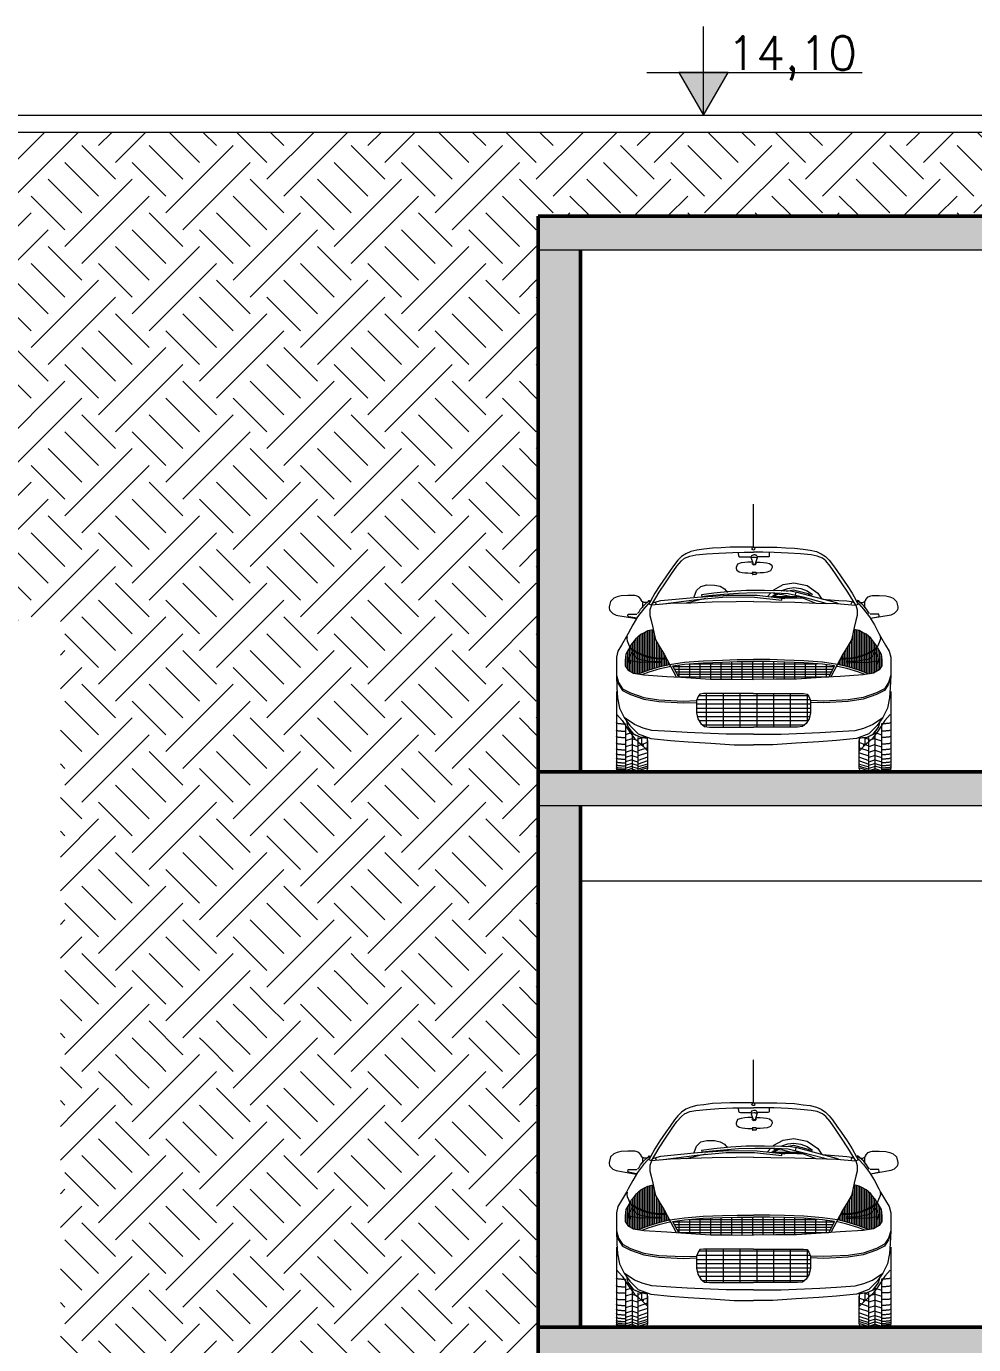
# Model space of a CAD drawing. Header units: millimetres. Extents: x 1135 to 1350, y 205 to 283.
# Drawn here: x 1294.44 to 1300.07, y 213.5 to 221.33 of the extents above; entities that cross this region are included whole.
import ezdxf

# ---------------------------------------------------------------- set-up
doc = ezdxf.new("R2010")
doc.units = ezdxf.units.MM
doc.header["$LTSCALE"] = 10
doc.header["$PDMODE"] = 1
doc.layers.get('0').update_dxf_attribs({"color": 90})
for name, color, linetype, lineweight in [('CARROS', 252, 'Continuous', 13), ('CINZA', 252, 'Continuous', 13), ('COTA', 90, 'Continuous', 9), ('HACHT', 90, 'Continuous', 9), ('PAREDES 2', 50, 'Continuous', 50), ('pn 02', 16, 'Continuous', 20), ('PN-01', 90, 'Continuous', 13)]:
    doc.layers.add(name, color=color, linetype=linetype, lineweight=lineweight)
doc.styles.get("Standard").update_dxf_attribs({"font": 'simplex.shx'})
pattern_1 = [(45, (759.0659, 189.21928), (0.2, 0.6), [0.5656854, -0.5656854]), (45, (759.1659, 189.11928), (0.2, 0.6), [0.5656854, -0.5656854]), (315, (759.2659, 189.1193), (0.6, 0.2), [0.2828427, -0.2828427]), (315, (759.3659, 189.2193), (0.6, 0.2), [0.2828427, -0.2828427]), (315, (759.4659, 189.3193), (0.6, 0.2), [0.2828427, -0.2828427]), (315, (759.5659, 189.4193), (0.6, 0.2), [0.2828427, -0.2828427])]

# ---------------------------------------------------------------- blocks, each defined once
blk = doc.blocks.new('ford ka frente')
for p, q in [((0.0011, 1.3332), (0.0011, 1.5887)), ((-0.1383, 1.3332), (-0.1917, 1.3308)), ((-0.0732, 1.3332), (-0.1383, 1.3332)), ((0.0011, 1.3332), (-0.0732, 1.3332)), ((-0.0054, 1.3306), (0.0011, 1.3332)), ((0.0076, 1.3306), (0.0011, 1.3332)), ((0.0011, 1.3332), (0.0753, 1.3332)), ((0.0753, 1.3332), (0.1405, 1.3332)), ((0.1405, 1.3332), (0.1938, 1.3308)), ((-0.4479, 1.2561), (-0.468, 1.2315)), ((-0.4263, 1.2787), (-0.4479, 1.2561)), ((-0.4277, 1.2526), (-0.4082, 1.2687)), ((-0.4017, 1.2953), (-0.4263, 1.2787)), ((-0.4082, 1.2687), (-0.3766, 1.2809)), ((-0.3722, 1.3084), (-0.4017, 1.2953)), ((-0.3766, 1.2809), (-0.3415, 1.2878)), ((-0.3361, 1.3165), (-0.3722, 1.3084)), ((-0.3415, 1.2878), (-0.2787, 1.2944)), ((-0.2938, 1.3218), (-0.3361, 1.3165)), ((-0.2417, 1.3286), (-0.2938, 1.3218)), ((-0.2787, 1.2944), (-0.2046, 1.2992)), ((-0.1917, 1.3308), (-0.2417, 1.3286)), ((-0.2046, 1.2992), (-0.121, 1.3028)), ((-0.121, 1.3028), (-0.0541, 1.3034)), ((-0.0859, 1.2808), (-0.0875, 1.3031)), ((-0.0541, 1.3034), (0.0011, 1.3034)), ((-0.009, 1.3212), (-0.0054, 1.3306)), ((0.0562, 1.3034), (0.0011, 1.3034)), ((0.0112, 1.3212), (0.0076, 1.3306)), ((0.1231, 1.3028), (0.0562, 1.3034)), ((0.0953, 1.2808), (0.0969, 1.3031)), ((0.2068, 1.2992), (0.1231, 1.3028)), ((0.1938, 1.3308), (0.2439, 1.3286)), ((0.2809, 1.2944), (0.2068, 1.2992)), ((0.2439, 1.3286), (0.2959, 1.3218)), ((0.3436, 1.2878), (0.2809, 1.2944)), ((0.2959, 1.3218), (0.3382, 1.3165)), ((0.3382, 1.3165), (0.3744, 1.3084)), ((0.3788, 1.2809), (0.3436, 1.2878)), ((0.3744, 1.3084), (0.4039, 1.2953)), ((0.4104, 1.2687), (0.3788, 1.2809)), ((0.4039, 1.2953), (0.4284, 1.2787)), ((0.4299, 1.2526), (0.4104, 1.2687)), ((0.4284, 1.2787), (0.4501, 1.2561)), ((0.4501, 1.2561), (0.4701, 1.2315)), ((-0.5218, 1.1224), (-0.4854, 1.1762)), ((-0.4939, 1.1951), (-0.5201, 1.1583)), ((-0.468, 1.2315), (-0.4939, 1.1951)), ((-0.4854, 1.1762), (-0.4549, 1.2214)), ((-0.4549, 1.2214), (-0.4277, 1.2526)), ((0.4571, 1.2214), (0.4299, 1.2526)), ((0.4876, 1.1762), (0.4571, 1.2214)), ((0.4701, 1.2315), (0.4961, 1.1951)), ((0.524, 1.1224), (0.4876, 1.1762)), ((0.4961, 1.1951), (0.5223, 1.1583)), ((-0.5561, 1.1072), (-0.5854, 1.06)), ((-0.5598, 1.0662), (-0.5218, 1.1224)), ((-0.5201, 1.1583), (-0.5561, 1.1072)), ((-0.337, 1.0768), (-0.3127, 1.1011)), ((-0.3127, 1.1011), (-0.2759, 1.1103)), ((-0.2759, 1.1103), (-0.2314, 1.1086)), ((-0.2314, 1.1086), (-0.1962, 1.1019)), ((-0.1962, 1.1019), (-0.1711, 1.0868)), ((0.0144, 1.1709), (-0.0029, 1.1709)), ((0.5223, 1.1583), (0.5582, 1.1072)), ((0.5619, 1.0662), (0.524, 1.1224)), ((0.5582, 1.1072), (0.5876, 1.06)), ((-0.5854, 1.06), (-0.6116, 1.0124)), ((-0.606, 0.9888), (-0.5598, 1.0662)), ((-0.3521, 1.0391), (-0.337, 1.0768)), ((-0.3076, 1.0506), (-0.3055, 1.0419)), ((-0.3055, 1.0419), (-0.2652, 1.0468)), ((-0.1711, 1.0868), (-0.1543, 1.0651)), ((-0.1531, 1.0566), (-0.152, 1.0494)), ((0.1516, 1.034), (0.163, 1.0339)), ((0.163, 1.0339), (0.2592, 1.033)), ((0.1685, 1.0199), (0.1699, 1.032)), ((0.2592, 1.033), (0.2959, 1.0317)), ((0.4137, 1.0249), (0.4325, 1.0235)), ((0.4325, 1.0235), (0.5079, 1.0175)), ((0.6082, 0.9888), (0.5619, 1.0662)), ((0.5876, 1.06), (0.6137, 1.0124)), ((-0.6523, 0.9664), (-0.6875, 0.9194)), ((-0.6252, 0.9969), (-0.6523, 0.9664)), ((-0.606, 0.9888), (-0.6252, 0.9969)), ((-0.6149, 1.0036), (-0.6187, 0.9995)), ((-0.6116, 1.0124), (-0.6149, 1.0036)), ((-0.606, 0.9888), (-0.6141, 0.9611)), ((-0.6141, 0.9611), (-0.6141, 0.9276)), ((-0.4923, 0.9989), (-0.606, 0.9888)), ((-0.3715, 1.0017), (-0.4923, 0.9989)), ((-0.245, 1.0073), (-0.3715, 1.0017)), ((-0.1017, 1.0087), (-0.245, 1.0073)), ((0.0011, 1.0115), (-0.1017, 1.0087)), ((0.0011, 1.0115), (0.1039, 1.0087)), ((0.1039, 1.0087), (0.2472, 1.0073)), ((0.2472, 1.0073), (0.3737, 1.0017)), ((0.3737, 1.0017), (0.4945, 0.9989)), ((0.4945, 0.9989), (0.6082, 0.9888)), ((0.5079, 1.0175), (0.5547, 1.0149)), ((0.5547, 1.0149), (0.5963, 1.0088)), ((0.6082, 0.9888), (0.6274, 0.9969)), ((0.6082, 0.9888), (0.6163, 0.9611)), ((0.6137, 1.0124), (0.6171, 1.0036)), ((0.6163, 0.9611), (0.6163, 0.9276)), ((0.6171, 1.0036), (0.6209, 0.9995)), ((0.6209, 0.9995), (0.6274, 0.9969)), ((0.6274, 0.9969), (0.6544, 0.9664)), ((0.6544, 0.9664), (0.6897, 0.9194)), ((-0.7169, 0.8724), (-0.744, 0.822)), ((-0.6875, 0.9194), (-0.7169, 0.8724)), ((-0.6141, 0.9276), (-0.6072, 0.8976)), ((-0.6072, 0.8976), (-0.5977, 0.8567)), ((0.6093, 0.8976), (0.5999, 0.8567)), ((0.6163, 0.9276), (0.6093, 0.8976)), ((0.6897, 0.9194), (0.7191, 0.8724)), ((0.7191, 0.8724), (0.7461, 0.822)), ((-0.7542, 0.8028), (-0.7836, 0.7523)), ((-0.744, 0.822), (-0.7542, 0.8028)), ((-0.7505, 0.8022), (-0.7525, 0.7888)), ((-0.7525, 0.7888), (-0.7497, 0.7769)), ((-0.707, 0.7777), (-0.695, 0.7931)), ((-0.6982, 0.789), (-0.6982, 0.5834)), ((-0.695, 0.7931), (-0.6793, 0.8066)), ((-0.6882, 0.799), (-0.6882, 0.5817)), ((-0.6793, 0.8066), (-0.6675, 0.8168)), ((-0.6782, 0.8076), (-0.6782, 0.5819)), ((-0.6682, 0.8161), (-0.6682, 0.5857)), ((-0.6675, 0.8168), (-0.6469, 0.8275)), ((-0.6582, 0.8216), (-0.6582, 0.5895)), ((-0.6482, 0.8268), (-0.6482, 0.5934)), ((-0.6469, 0.8275), (-0.6266, 0.8381)), ((-0.6382, 0.8321), (-0.6382, 0.5972)), ((-0.6282, 0.8373), (-0.6282, 0.6011)), ((-0.6266, 0.8381), (-0.5951, 0.8454)), ((-0.6182, 0.8401), (-0.6182, 0.6049)), ((-0.6082, 0.8424), (-0.6082, 0.608)), ((-0.5982, 0.8447), (-0.5982, 0.6111)), ((-0.5977, 0.8567), (-0.589, 0.8188)), ((-0.589, 0.8188), (-0.5807, 0.7831)), ((-0.5882, 0.8153), (-0.5882, 0.6141)), ((-0.5807, 0.7831), (-0.5528, 0.7359)), ((0.5829, 0.7831), (0.555, 0.7359)), ((0.5911, 0.8188), (0.5829, 0.7831)), ((0.5903, 0.8153), (0.5903, 0.6141)), ((0.5999, 0.8567), (0.5911, 0.8188)), ((0.6288, 0.8381), (0.5973, 0.8454)), ((0.6288, 0.8381), (0.5973, 0.8454)), ((0.6003, 0.8447), (0.6003, 0.6111)), ((0.6103, 0.8424), (0.6103, 0.608)), ((0.6203, 0.8401), (0.6203, 0.6049)), ((0.649, 0.8275), (0.6288, 0.8381)), ((0.649, 0.8275), (0.6288, 0.8381)), ((0.6303, 0.8373), (0.6303, 0.6011)), ((0.6403, 0.8321), (0.6403, 0.5972)), ((0.6696, 0.8168), (0.649, 0.8275)), ((0.6696, 0.8168), (0.649, 0.8275)), ((0.6503, 0.8268), (0.6503, 0.5934)), ((0.6603, 0.8216), (0.6603, 0.5895)), ((0.6815, 0.8066), (0.6696, 0.8168)), ((0.6815, 0.8066), (0.6696, 0.8168)), ((0.6703, 0.8161), (0.6703, 0.5857)), ((0.6803, 0.8076), (0.6803, 0.5819)), ((0.6972, 0.7931), (0.6815, 0.8066)), ((0.6972, 0.7931), (0.6815, 0.8066)), ((0.6903, 0.799), (0.6903, 0.5817)), ((0.7092, 0.7777), (0.6972, 0.7931)), ((0.7092, 0.7777), (0.6972, 0.7931)), ((0.7003, 0.789), (0.7003, 0.5834)), ((0.7461, 0.822), (0.7564, 0.8028)), ((0.7547, 0.7888), (0.7519, 0.7769)), ((0.7547, 0.7888), (0.7519, 0.7769)), ((0.7527, 0.8022), (0.7547, 0.7888)), ((0.7527, 0.8022), (0.7547, 0.7888)), ((0.7564, 0.8028), (0.7858, 0.7523)), ((-0.8043, 0.7168), (-0.8139, 0.6796)), ((-0.7836, 0.7523), (-0.8043, 0.7168)), ((-0.7345, 0.7391), (-0.7567, 0.6993)), ((-0.7497, 0.7769), (-0.7422, 0.7584)), ((-0.7482, 0.7146), (-0.7482, 0.6098)), ((-0.7422, 0.7584), (-0.7345, 0.7391)), ((-0.7382, 0.7326), (-0.7382, 0.601)), ((-0.7345, 0.7391), (-0.7252, 0.7544)), ((-0.7282, 0.7495), (-0.7282, 0.5951)), ((-0.7252, 0.7544), (-0.707, 0.7777)), ((-0.7182, 0.7634), (-0.7182, 0.5892)), ((-0.7082, 0.7762), (-0.7082, 0.5851)), ((-0.5782, 0.7788), (-0.5782, 0.6172)), ((-0.5682, 0.7619), (-0.5682, 0.6202)), ((-0.5582, 0.7449), (-0.5582, 0.6233)), ((-0.5528, 0.7359), (-0.5297, 0.6978)), ((-0.5482, 0.7282), (-0.5482, 0.6259)), ((-0.5382, 0.7117), (-0.5382, 0.6282)), ((0.555, 0.7359), (0.5319, 0.6978)), ((0.5403, 0.7117), (0.5403, 0.6282)), ((0.5503, 0.7282), (0.5503, 0.6259)), ((0.5603, 0.7449), (0.5603, 0.6233)), ((0.5703, 0.7619), (0.5703, 0.6202)), ((0.5803, 0.7788), (0.5803, 0.6172)), ((0.7274, 0.7544), (0.7092, 0.7777)), ((0.7274, 0.7544), (0.7092, 0.7777)), ((0.7103, 0.7762), (0.7103, 0.5851)), ((0.7203, 0.7634), (0.7203, 0.5892)), ((0.7367, 0.7391), (0.7274, 0.7544)), ((0.7367, 0.7391), (0.7274, 0.7544)), ((0.7303, 0.7495), (0.7303, 0.5951)), ((0.7444, 0.7584), (0.7367, 0.7391)), ((0.7444, 0.7584), (0.7367, 0.7391)), ((0.7367, 0.7391), (0.7588, 0.6993)), ((0.7403, 0.7326), (0.7403, 0.601)), ((0.7519, 0.7769), (0.7444, 0.7584)), ((0.7519, 0.7769), (0.7444, 0.7584)), ((0.7503, 0.7146), (0.7503, 0.6098)), ((0.7858, 0.7523), (0.8064, 0.7168)), ((0.8064, 0.7168), (0.8161, 0.6796)), ((-0.8139, 0.6796), (-0.8139, 0.637)), ((-0.8139, 0.6694), (-0.8139, 0.6268)), ((-0.8139, 0.637), (-0.8139, 0.5736)), ((-0.8139, 0.6268), (-0.8139, 0.5634)), ((-0.7567, 0.6993), (-0.7611, 0.6625)), ((-0.7611, 0.6625), (-0.7611, 0.6285)), ((-0.7611, 0.6285), (-0.7449, 0.6049)), ((-0.7582, 0.6868), (-0.7582, 0.6243)), ((-0.7323, 0.6437), (-0.7382, 0.6425)), ((-0.7321, 0.6585), (-0.7323, 0.6437)), ((-0.6729, 0.6487), (-0.7321, 0.6585)), ((-0.6183, 0.6511), (-0.6729, 0.6487)), ((-0.6682, 0.6663), (-0.6082, 0.6549)), ((-0.5482, 0.6468), (-0.6183, 0.6511)), ((-0.6082, 0.6549), (-0.5482, 0.6549)), ((-0.5539, 0.6246), (-0.4974, 0.6376)), ((-0.5482, 0.6549), (-0.5482, 0.6468)), ((-0.5297, 0.6978), (-0.4575, 0.563)), ((-0.5282, 0.6949), (-0.5282, 0.6305)), ((-0.5182, 0.6762), (-0.5182, 0.6328)), ((-0.5082, 0.6576), (-0.5082, 0.6351)), ((-0.4982, 0.6389), (-0.4982, 0.6374)), ((-0.4974, 0.6376), (-0.4096, 0.6506)), ((-0.4803, 0.6281), (-0.4096, 0.6385)), ((-0.4803, 0.6281), (-0.4454, 0.563)), ((-0.4407, 0.5619), (-0.4407, 0.6339)), ((-0.4096, 0.6506), (-0.2989, 0.6592)), ((-0.4096, 0.6385), (-0.2989, 0.6472)), ((-0.3782, 0.5579), (-0.3782, 0.641)), ((-0.3765, 0.6411), (0.3787, 0.6411)), ((-0.3157, 0.5539), (-0.3157, 0.6459)), ((-0.2989, 0.6592), (-0.1828, 0.6636)), ((-0.2989, 0.6472), (-0.1828, 0.6515)), ((-0.2532, 0.5499), (-0.2532, 0.6489)), ((-0.1907, 0.5494), (-0.1907, 0.6512)), ((-0.1828, 0.6636), (-0.096, 0.6668)), ((-0.1828, 0.6515), (-0.096, 0.6548)), ((-0.1282, 0.5489), (-0.1282, 0.6536)), ((-0.096, 0.6668), (0.0011, 0.6668)), ((-0.096, 0.6548), (0.0011, 0.6548)), ((-0.0657, 0.5483), (-0.0657, 0.6548)), ((-0.0032, 0.5478), (-0.0032, 0.6548)), ((0.0981, 0.6668), (0.0011, 0.6668)), ((0.0981, 0.6548), (0.0011, 0.6548)), ((0.0593, 0.5483), (0.0593, 0.6548)), ((0.1849, 0.6636), (0.0981, 0.6668)), ((0.1849, 0.6515), (0.0981, 0.6548)), ((0.1218, 0.5488), (0.1218, 0.6539)), ((0.1843, 0.5493), (0.1843, 0.6516)), ((0.301, 0.6592), (0.1849, 0.6636)), ((0.301, 0.6472), (0.1849, 0.6515)), ((0.2468, 0.5499), (0.2468, 0.6492)), ((0.4117, 0.6506), (0.301, 0.6592)), ((0.4117, 0.6385), (0.301, 0.6472)), ((0.3093, 0.5533), (0.3093, 0.6465)), ((0.3718, 0.5574), (0.3718, 0.6416)), ((0.4996, 0.6376), (0.4117, 0.6506)), ((0.4824, 0.6281), (0.4117, 0.6385)), ((0.4343, 0.5614), (0.4343, 0.6352)), ((0.4824, 0.6281), (0.4476, 0.563)), ((0.5319, 0.6978), (0.4597, 0.563)), ((0.556, 0.6246), (0.4996, 0.6376)), ((0.5003, 0.6389), (0.5003, 0.6374)), ((0.5103, 0.6576), (0.5103, 0.6351)), ((0.5203, 0.6762), (0.5203, 0.6328)), ((0.5303, 0.6949), (0.5303, 0.6305)), ((0.5503, 0.6549), (0.5503, 0.6468)), ((0.6103, 0.6549), (0.5503, 0.6549)), ((0.5503, 0.6468), (0.6205, 0.6511)), ((0.6703, 0.6663), (0.6103, 0.6549)), ((0.6205, 0.6511), (0.675, 0.6487)), ((0.675, 0.6487), (0.7343, 0.6585)), ((0.7343, 0.6585), (0.7344, 0.6437)), ((0.7344, 0.6437), (0.7403, 0.6425)), ((0.7632, 0.6285), (0.747, 0.6049)), ((0.7588, 0.6993), (0.7632, 0.6625)), ((0.7603, 0.6868), (0.7603, 0.6243)), ((0.7632, 0.6625), (0.7632, 0.6285)), ((0.8161, 0.6796), (0.8161, 0.637)), ((0.8161, 0.6694), (0.8161, 0.6268)), ((0.8161, 0.637), (0.8161, 0.5736)), ((0.8161, 0.6268), (0.8161, 0.5634)), ((-0.8139, 0.5736), (-0.8117, 0.4979)), ((-0.8139, 0.5736), (-0.8009, 0.5298)), ((-0.8139, 0.5634), (-0.8009, 0.5196)), ((-0.7449, 0.6049), (-0.7124, 0.5858)), ((-0.7124, 0.5858), (-0.6504, 0.5755)), ((-0.6814, 0.5806), (-0.6179, 0.605)), ((-0.6595, 0.577), (-0.6179, 0.593)), ((-0.6504, 0.5755), (-0.5131, 0.5666)), ((-0.6179, 0.605), (-0.5539, 0.6246)), ((-0.6179, 0.593), (-0.5539, 0.6125)), ((-0.5539, 0.6125), (-0.4974, 0.6255)), ((-0.5131, 0.5666), (-0.4304, 0.5613)), ((-0.4974, 0.6255), (-0.4915, 0.6264)), ((-0.4789, 0.6255), (0.4811, 0.6255)), ((-0.4705, 0.6099), (0.4727, 0.6099)), ((-0.4622, 0.5942), (0.4643, 0.5942)), ((-0.4538, 0.5786), (0.4559, 0.5786)), ((-0.4454, 0.563), (0.4476, 0.563)), ((-0.4304, 0.5613), (-0.2548, 0.55)), ((-0.2548, 0.55), (-0.1323, 0.5489)), ((-0.1323, 0.5489), (0.0011, 0.5478)), ((0.1345, 0.5489), (0.0011, 0.5478)), ((0.257, 0.55), (0.1345, 0.5489)), ((0.4326, 0.5613), (0.257, 0.55)), ((0.5153, 0.5666), (0.4326, 0.5613)), ((0.4996, 0.6255), (0.4936, 0.6264)), ((0.556, 0.6125), (0.4996, 0.6255)), ((0.6525, 0.5755), (0.5153, 0.5666)), ((0.62, 0.605), (0.556, 0.6246)), ((0.62, 0.593), (0.556, 0.6125)), ((0.6835, 0.5806), (0.62, 0.605)), ((0.6617, 0.577), (0.62, 0.593)), ((0.7145, 0.5858), (0.6525, 0.5755)), ((0.747, 0.6049), (0.7145, 0.5858)), ((0.8161, 0.5736), (0.8031, 0.5298)), ((0.8161, 0.5634), (0.8031, 0.5196)), ((0.8161, 0.5736), (0.8139, 0.4979)), ((-0.8117, 0.4979), (-0.8061, 0.4387)), ((-0.8009, 0.5298), (-0.7779, 0.4929)), ((-0.8009, 0.5196), (-0.7779, 0.4827)), ((-0.7779, 0.4929), (-0.7294, 0.4687)), ((-0.7779, 0.4827), (-0.7294, 0.4585)), ((0.78, 0.4929), (0.7316, 0.4687)), ((0.78, 0.4827), (0.7316, 0.4585)), ((0.8031, 0.5298), (0.78, 0.4929)), ((0.8031, 0.5196), (0.78, 0.4827)), ((0.8139, 0.4979), (0.8082, 0.4387)), ((-0.8061, 0.4387), (-0.7948, 0.3767)), ((-0.7294, 0.4687), (-0.6509, 0.441)), ((-0.7294, 0.4585), (-0.6509, 0.4308)), ((-0.6509, 0.441), (-0.5621, 0.4272)), ((-0.6509, 0.4308), (-0.5621, 0.417)), ((-0.5621, 0.4272), (-0.4171, 0.4197)), ((-0.5621, 0.417), (-0.4171, 0.4094)), ((-0.4171, 0.4197), (-0.337, 0.4224)), ((-0.4171, 0.4094), (-0.337, 0.4121)), ((-0.3278, 0.446), (-0.337, 0.4224)), ((-0.337, 0.4224), (-0.337, 0.3828)), ((-0.337, 0.4036), (0.3392, 0.4036)), ((-0.3346, 0.4286), (0.3368, 0.4286)), ((-0.3169, 0.4612), (-0.3278, 0.446)), ((-0.3223, 0.4536), (0.3245, 0.4536)), ((-0.2958, 0.4648), (-0.3169, 0.4612)), ((0.0011, 0.4648), (-0.2958, 0.4648)), ((-0.2782, 0.2675), (-0.2782, 0.4648)), ((-0.1782, 0.2653), (-0.1782, 0.4648)), ((-0.0782, 0.2653), (-0.0782, 0.4648)), ((0.0011, 0.4648), (0.298, 0.4648)), ((0.0218, 0.2653), (0.0218, 0.4648)), ((0.1218, 0.2653), (0.1218, 0.4648)), ((0.2218, 0.2653), (0.2218, 0.4648)), ((0.298, 0.4648), (0.3191, 0.4612)), ((0.3191, 0.4612), (0.3299, 0.446)), ((0.3218, 0.298), (0.3218, 0.4573)), ((0.3299, 0.446), (0.3392, 0.4224)), ((0.3392, 0.4224), (0.3392, 0.3828)), ((0.4192, 0.4197), (0.3392, 0.4224)), ((0.4192, 0.4094), (0.3392, 0.4121)), ((0.5642, 0.4272), (0.4192, 0.4197)), ((0.5642, 0.417), (0.4192, 0.4094)), ((0.6531, 0.441), (0.5642, 0.4272)), ((0.6531, 0.4308), (0.5642, 0.417)), ((0.7316, 0.4687), (0.6531, 0.441)), ((0.7316, 0.4585), (0.6531, 0.4308)), ((0.8082, 0.4387), (0.797, 0.3767)), ((-0.7948, 0.3767), (-0.7666, 0.3217)), ((-0.7057, 0.2798), (-0.7666, 0.3217)), ((-0.7666, 0.3217), (-0.7341, 0.2737)), ((-0.337, 0.3828), (-0.337, 0.3502)), ((-0.337, 0.3786), (0.3392, 0.3786)), ((-0.337, 0.3536), (0.3392, 0.3536)), ((-0.337, 0.3502), (-0.3292, 0.3147)), ((-0.3323, 0.3286), (0.3345, 0.3286)), ((-0.3292, 0.3147), (-0.3125, 0.2856)), ((0.3314, 0.3147), (0.3147, 0.2856)), ((0.3392, 0.3502), (0.3314, 0.3147)), ((0.3392, 0.3828), (0.3392, 0.3502)), ((0.7078, 0.2798), (0.7687, 0.3217)), ((0.7687, 0.3217), (0.7363, 0.2737)), ((0.797, 0.3767), (0.7687, 0.3217)), ((-0.7341, 0.2737), (-0.6847, 0.2244)), ((-0.654, 0.2597), (-0.7057, 0.2798)), ((-0.6027, 0.2456), (-0.654, 0.2597)), ((-0.4911, 0.2387), (-0.6027, 0.2456)), ((-0.3922, 0.2326), (-0.4911, 0.2387)), ((-0.3229, 0.3036), (0.325, 0.3036)), ((-0.3125, 0.2856), (-0.29, 0.2689)), ((-0.3031, 0.2786), (0.3052, 0.2786)), ((-0.29, 0.2689), (-0.2595, 0.2653)), ((-0.2595, 0.2653), (0.0011, 0.2653)), ((0.2617, 0.2653), (0.0011, 0.2653)), ((0.2922, 0.2689), (0.2617, 0.2653)), ((0.3147, 0.2856), (0.2922, 0.2689)), ((0.3944, 0.2326), (0.4933, 0.2387)), ((0.4933, 0.2387), (0.6048, 0.2456)), ((0.6048, 0.2456), (0.6562, 0.2597)), ((0.6562, 0.2597), (0.7078, 0.2798)), ((0.7363, 0.2737), (0.6869, 0.2244)), ((-0.6847, 0.2244), (-0.6099, 0.1976)), ((-0.6099, 0.1976), (-0.4928, 0.1849)), ((-0.4928, 0.1849), (-0.3869, 0.1779)), ((-0.1623, 0.2229), (-0.3922, 0.2326)), ((-0.3869, 0.1779), (-0.253, 0.1689)), ((-0.253, 0.1689), (-0.1134, 0.1596)), ((0.0011, 0.2229), (-0.1623, 0.2229)), ((-0.1134, 0.1596), (0.0011, 0.1596)), ((0.0011, 0.2229), (0.1644, 0.2229)), ((0.1155, 0.1596), (0.0011, 0.1596)), ((0.2552, 0.1689), (0.1155, 0.1596)), ((0.1644, 0.2229), (0.3944, 0.2326)), ((0.3891, 0.1779), (0.2552, 0.1689)), ((0.4949, 0.1849), (0.3891, 0.1779)), ((0.6121, 0.1976), (0.4949, 0.1849)), ((0.6869, 0.2244), (0.6121, 0.1976))]:
    blk.add_line(p, q)
at = {"linetype": 'Continuous'}
for p, q in [((-0.0859, 1.2808), (-0.0857, 1.2795)), ((-0.0857, 1.2795), (-0.0835, 1.2771)), ((-0.0835, 1.2771), (-0.0768, 1.2758)), ((-0.0768, 1.2758), (-0.0162, 1.2758)), ((-0.0162, 1.2758), (-0.0141, 1.271)), ((-0.013, 1.2721), (-0.0126, 1.2767)), ((-0.013, 1.271), (-0.0105, 1.2721)), ((-0.0126, 1.2767), (-0.0085, 1.2853)), ((-0.0124, 1.2684), (-0.0039, 1.2411)), ((-0.0105, 1.2721), (-0.0043, 1.2742)), ((-0.0085, 1.2853), (0.0041, 1.2899)), ((-0.0043, 1.2742), (0.0036, 1.2753)), ((0.0036, 1.2753), (0.0058, 1.2752)), ((0.0041, 1.2899), (0.008, 1.2896)), ((0.0058, 1.2752), (0.008, 1.275)), ((0.008, 1.2896), (0.0113, 1.2889)), ((0.008, 1.275), (0.0104, 1.2747)), ((0.0104, 1.2747), (0.0165, 1.2734)), ((0.0113, 1.2889), (0.0141, 1.2877)), ((0.0225, 1.271), (0.0134, 1.2411)), ((0.0141, 1.2877), (0.0205, 1.2819)), ((0.0165, 1.2734), (0.0212, 1.2721)), ((0.0205, 1.2819), (0.0231, 1.2759)), ((0.0212, 1.2721), (0.023, 1.2715)), ((0.0252, 1.2758), (0.023, 1.271)), ((0.0231, 1.2759), (0.0235, 1.2732)), ((0.0858, 1.2758), (0.0252, 1.2758)), ((0.0925, 1.2771), (0.0858, 1.2758)), ((0.0947, 1.2795), (0.0925, 1.2771)), ((0.0949, 1.2808), (0.0947, 1.2795)), ((-0.0932, 1.2333), (-0.1028, 1.213)), ((-0.1028, 1.213), (-0.1023, 1.2073)), ((-0.1023, 1.2073), (-0.1009, 1.2023)), ((-0.1009, 1.2023), (-0.0986, 1.1982)), ((-0.0986, 1.1982), (-0.0849, 1.1883)), ((-0.0721, 1.2411), (-0.0932, 1.2333)), ((-0.0849, 1.1883), (-0.0671, 1.1842)), ((-0.0508, 1.2438), (-0.0721, 1.2411)), ((-0.0671, 1.1842), (-0.0508, 1.1823)), ((-0.0319, 1.2454), (-0.0508, 1.2438)), ((-0.0508, 1.1823), (-0.0319, 1.1807)), ((-0.0152, 1.2457), (-0.0319, 1.2454)), ((-0.0319, 1.1807), (-0.0152, 1.1804)), ((-0.008, 1.2457), (-0.0152, 1.2457)), ((-0.0152, 1.1804), (-0.0049, 1.1805)), ((-0.0054, 1.2321), (-0.0074, 1.2375)), ((-0.0012, 1.2283), (-0.0054, 1.2321)), ((-0.0049, 1.1841), (-0.0049, 1.1729)), ((-0.0039, 1.2411), (-0.0034, 1.2386)), ((-0.0034, 1.2386), (-0.0012, 1.2339)), ((-0.0029, 1.1861), (0.0144, 1.1861)), ((-0.0012, 1.2339), (0.0036, 1.2314)), ((0.0045, 1.2268), (-0.0012, 1.2283)), ((0.0102, 1.2283), (0.0045, 1.2268)), ((0.0107, 1.2339), (0.0059, 1.2314)), ((0.0144, 1.2321), (0.0102, 1.2283)), ((0.0129, 1.2386), (0.0107, 1.2339)), ((0.0134, 1.2411), (0.0129, 1.2386)), ((0.0164, 1.2375), (0.0144, 1.2321)), ((0.0164, 1.1841), (0.0164, 1.1729)), ((0.0249, 1.1804), (0.0164, 1.1804)), ((0.0177, 1.2457), (0.0249, 1.2457)), ((0.0249, 1.2457), (0.0415, 1.2454)), ((0.0415, 1.1807), (0.0249, 1.1804)), ((0.0415, 1.2454), (0.0604, 1.2438)), ((0.0604, 1.1823), (0.0415, 1.1807)), ((0.0604, 1.2438), (0.0773, 1.2418)), ((0.0817, 1.185), (0.0604, 1.1823)), ((0.0773, 1.2418), (0.0955, 1.2374)), ((0.1029, 1.1928), (0.0817, 1.185)), ((0.0955, 1.2374), (0.109, 1.2267)), ((0.1125, 1.213), (0.1029, 1.1928)), ((0.109, 1.2267), (0.1109, 1.2228)), ((0.1109, 1.2228), (0.1121, 1.2182)), ((0.1121, 1.2182), (0.1125, 1.213)), ((0.1214, 1.0814), (0.177, 1.1113)), ((0.177, 1.1113), (0.2415, 1.122)), ((0.2415, 1.122), (0.3201, 1.1058)), ((0.3201, 1.1058), (0.3838, 1.0617)), ((-0.8281, 1.0302), (-0.8478, 1.0117)), ((-0.8088, 1.0392), (-0.8281, 1.0302)), ((-0.7843, 1.0441), (-0.8088, 1.0392)), ((-0.7464, 1.0466), (-0.7843, 1.0441)), ((-0.7031, 1.0461), (-0.7464, 1.0466)), ((-0.6958, 1.0447), (-0.7031, 1.0461)), ((-0.6803, 1.0382), (-0.6958, 1.0447)), ((-0.6667, 1.0229), (-0.6803, 1.0382)), ((-0.6655, 1.0192), (-0.6667, 1.0229)), ((-0.6604, 1.0115), (-0.6655, 1.0192)), ((-0.6209, 1.0183), (-0.6214, 1.0168)), ((-0.5506, 0.9944), (-0.3356, 1.0226)), ((-0.5487, 1.0168), (-0.3319, 1.0375)), ((-0.2851, 1.0282), (-0.4, 1.001)), ((-0.3356, 1.0226), (-0.1612, 1.0388)), ((-0.3319, 1.0375), (-0.1496, 1.0496)), ((-0.234, 1.0598), (-0.3076, 1.0506)), ((-0.2652, 1.0468), (-0.1743, 1.055)), ((-0.1335, 1.0704), (-0.234, 1.0598)), ((-0.1743, 1.055), (-0.0885, 1.0615)), ((-0.1612, 1.0388), (0.0069, 1.0379)), ((-0.1496, 1.0496), (0.0224, 1.0487)), ((-0.0418, 1.0764), (-0.1335, 1.0704)), ((-0.0885, 1.0615), (0.0089, 1.0639)), ((0.0668, 1.0763), (-0.0418, 1.0764)), ((0.0069, 1.0379), (0.1685, 1.0199)), ((0.0089, 1.0639), (0.1282, 1.0634)), ((0.0224, 1.0487), (0.1879, 1.0299)), ((0.1724, 1.074), (0.0668, 1.0763)), ((0.0839, 1.0417), (0.1045, 1.0635)), ((0.1066, 1.0392), (0.137, 1.0576)), ((0.1145, 1.0383), (0.1491, 1.0562)), ((0.1156, 1.0752), (0.1214, 1.0814)), ((0.1167, 1.041), (0.2733, 1.041)), ((0.1192, 1.0597), (0.1725, 1.0534)), ((0.1282, 1.0634), (0.2069, 1.0596)), ((0.1645, 1.0742), (0.1699, 1.0775)), ((0.1699, 1.0775), (0.2043, 1.0893)), ((0.22, 1.0727), (0.1724, 1.074)), ((0.1725, 1.0534), (0.225, 1.041)), ((0.198, 1.0733), (0.239, 1.081)), ((0.2043, 1.0893), (0.2415, 1.0934)), ((0.2069, 1.0596), (0.2938, 1.0387)), ((0.2612, 1.0652), (0.22, 1.0727)), ((0.239, 1.081), (0.3261, 1.0587)), ((0.2415, 1.0934), (0.2825, 1.0884)), ((0.2526, 1.066), (0.2481, 1.0503)), ((0.4949, 1.0035), (0.2612, 1.0652)), ((0.2724, 1.0409), (0.3717, 1.0017)), ((0.2825, 1.0884), (0.3199, 1.0742)), ((0.2938, 1.0387), (0.416, 1.0057)), ((0.3199, 1.0742), (0.3523, 1.052)), ((0.3261, 1.0587), (0.3517, 1.0413)), ((0.3838, 1.0617), (0.4075, 1.0254)), ((0.6231, 1.0183), (0.6236, 1.0168)), ((0.6626, 1.0115), (0.6677, 1.0192)), ((0.6677, 1.0192), (0.6689, 1.0229)), ((0.6689, 1.0229), (0.6825, 1.0382)), ((0.6825, 1.0382), (0.6979, 1.0447)), ((0.6979, 1.0447), (0.7053, 1.0461)), ((0.7053, 1.0461), (0.7486, 1.0466)), ((0.7486, 1.0466), (0.7864, 1.0441)), ((0.7864, 1.0441), (0.811, 1.0392)), ((0.811, 1.0392), (0.8302, 1.0302)), ((0.8302, 1.0302), (0.85, 1.0117)), ((-0.8478, 1.0117), (-0.8569, 0.9788)), ((-0.8569, 0.9788), (-0.8563, 0.9709)), ((-0.8563, 0.9709), (-0.8545, 0.9639)), ((-0.8545, 0.9639), (-0.8517, 0.9576)), ((-0.8517, 0.9576), (-0.8339, 0.9396)), ((-0.6883, 0.9398), (-0.6791, 0.9491)), ((-0.6791, 0.9491), (-0.6695, 0.9651)), ((-0.6695, 0.9651), (-0.6534, 0.9864)), ((-0.6491, 1.0055), (-0.6604, 1.0115)), ((-0.6582, 1.0071), (-0.6582, 0.9742)), ((-0.6534, 0.9864), (-0.6306, 1.0064)), ((-0.6373, 1.0043), (-0.6491, 1.0055)), ((-0.6287, 1.0071), (-0.6373, 1.0043)), ((-0.6306, 1.0064), (-0.614, 1.0178)), ((-0.6226, 1.0143), (-0.6287, 1.0071)), ((-0.622, 1.0155), (-0.6226, 1.0143)), ((-0.6214, 1.0168), (-0.622, 1.0155)), ((-0.614, 1.0178), (-0.6179, 1.0004)), ((-0.5974, 1.0033), (-0.5862, 1.0075)), ((-0.5862, 1.0075), (-0.5487, 1.0168)), ((-0.5825, 1.0075), (-0.5769, 0.9963)), ((0.416, 1.0057), (0.4358, 1.0002)), ((0.4931, 1.0016), (0.4923, 0.9989)), ((0.5054, 0.9979), (0.4949, 1.0035)), ((0.5847, 1.0075), (0.579, 0.9963)), ((0.5995, 1.0033), (0.5884, 1.0075)), ((0.6328, 1.0064), (0.6162, 1.0178)), ((0.6162, 1.0178), (0.62, 1.0004)), ((0.6236, 1.0168), (0.6242, 1.0155)), ((0.6242, 1.0155), (0.6248, 1.0143)), ((0.6248, 1.0143), (0.6308, 1.0071)), ((0.6308, 1.0071), (0.6395, 1.0043)), ((0.6556, 0.9864), (0.6328, 1.0064)), ((0.6395, 1.0043), (0.6512, 1.0055)), ((0.6512, 1.0055), (0.6626, 1.0115)), ((0.6717, 0.9651), (0.6556, 0.9864)), ((0.6604, 1.0071), (0.6604, 0.9742)), ((0.6813, 0.9491), (0.6717, 0.9651)), ((0.6905, 0.9398), (0.6813, 0.9491)), ((0.8538, 0.9576), (0.8361, 0.9396)), ((0.85, 1.0117), (0.8591, 0.9788)), ((0.8566, 0.9639), (0.8538, 0.9576)), ((0.8584, 0.9709), (0.8566, 0.9639)), ((0.8591, 0.9788), (0.8584, 0.9709)), ((-0.8339, 0.9396), (-0.8147, 0.931)), ((-0.8147, 0.931), (-0.8057, 0.9287)), ((-0.8057, 0.9287), (-0.7179, 0.9141)), ((-0.7457, 0.9259), (-0.7443, 0.9364)), ((-0.7426, 0.9216), (-0.7457, 0.9259)), ((-0.7443, 0.9364), (-0.6924, 0.9368)), ((-0.7404, 0.9207), (-0.7426, 0.9216)), ((-0.7045, 0.914), (-0.7404, 0.9207)), ((-0.7179, 0.9141), (-0.6937, 0.9096)), ((-0.6926, 0.9113), (-0.7045, 0.914)), ((0.7465, 0.9364), (0.6945, 0.9368)), ((0.6947, 0.9113), (0.7067, 0.914)), ((0.72, 0.9141), (0.6959, 0.9096)), ((0.7067, 0.914), (0.7426, 0.9207)), ((0.8079, 0.9287), (0.72, 0.9141)), ((0.7426, 0.9207), (0.7448, 0.9216)), ((0.7448, 0.9216), (0.7478, 0.9259)), ((0.7478, 0.9259), (0.7465, 0.9364)), ((0.8169, 0.931), (0.8079, 0.9287)), ((0.8361, 0.9396), (0.8169, 0.931)), ((-0.8139, 0.4767), (-0.8139, 0.0214)), ((0.8161, 0.4767), (0.8161, 0.0214)), ((-0.8116, 0.3398), (-0.7789, 0.3039)), ((0.8138, 0.3398), (0.7811, 0.3039)), ((-0.8164, 0.2938), (-0.8038, 0.2869)), ((-0.8164, 0.2498), (-0.8038, 0.2429)), ((-0.8038, 0.2869), (-0.7873, 0.2869)), ((-0.8038, 0.2429), (-0.7873, 0.2429)), ((-0.7873, 0.2869), (-0.7829, 0.2852)), ((-0.7873, 0.2429), (-0.7829, 0.2412)), ((-0.7829, 0.2852), (-0.7587, 0.2852)), ((-0.7829, 0.2412), (-0.7587, 0.2412)), ((-0.7789, 0.3039), (-0.738, 0.2405)), ((-0.7593, 0.2839), (-0.7593, 0.0055)), ((-0.7434, 0.2673), (-0.7516, 0.2996)), ((-0.711, 0.2226), (-0.7436, 0.2673)), ((-0.7107, 0.2225), (-0.7434, 0.2673)), ((-0.738, 0.2405), (-0.7065, 0.197)), ((0.7402, 0.2405), (0.7087, 0.197)), ((0.7129, 0.2225), (0.7455, 0.2673)), ((0.7132, 0.2226), (0.7458, 0.2673)), ((0.7811, 0.3039), (0.7402, 0.2405)), ((0.7455, 0.2673), (0.7538, 0.2996)), ((0.785, 0.2852), (0.7608, 0.2852)), ((0.785, 0.2412), (0.7608, 0.2412)), ((0.7615, 0.2839), (0.7615, 0.0055)), ((0.7894, 0.2869), (0.785, 0.2852)), ((0.7894, 0.2429), (0.785, 0.2412)), ((0.8059, 0.2869), (0.7894, 0.2869)), ((0.8059, 0.2429), (0.7894, 0.2429)), ((0.8186, 0.2938), (0.8059, 0.2869)), ((0.8186, 0.2498), (0.8059, 0.2429)), ((-0.8164, 0.2124), (-0.8038, 0.2055)), ((-0.8164, 0.1728), (-0.8038, 0.166)), ((-0.8038, 0.2055), (-0.7873, 0.2055)), ((-0.8038, 0.166), (-0.7873, 0.166)), ((-0.7873, 0.2055), (-0.7829, 0.2038)), ((-0.7873, 0.166), (-0.7829, 0.1642)), ((-0.7829, 0.2038), (-0.7587, 0.2038)), ((-0.7829, 0.1642), (-0.7587, 0.1642)), ((-0.7222, 0.2322), (-0.7595, 0.2202)), ((-0.7216, 0.1963), (-0.759, 0.1843)), ((-0.7216, 0.1606), (-0.759, 0.1486)), ((-0.7211, 0.1975), (-0.6837, 0.1849)), ((-0.7211, 0.1614), (-0.6837, 0.1487)), ((-0.7202, 0.2267), (-0.7202, 0.0015)), ((-0.6735, 0.2061), (-0.711, 0.2226)), ((-0.6732, 0.2061), (-0.7107, 0.2225)), ((-0.7065, 0.197), (-0.6843, 0.178)), ((-0.6843, 0.178), (-0.6525, 0.1494)), ((-0.6523, 0.2043), (-0.6837, 0.1939)), ((-0.6837, 0.0055), (-0.6837, 0.2043)), ((-0.6292, 0.1735), (-0.6837, 0.1548)), ((-0.6556, 0.2038), (-0.6735, 0.2061)), ((-0.6553, 0.2037), (-0.6732, 0.2061)), ((-0.6632, 0.171), (-0.6632, 0.2039)), ((-0.6632, 0.2039), (-0.6297, 0.1993)), ((-0.66, 0.1611), (-0.6632, 0.171)), ((-0.654, 0.1585), (-0.66, 0.1611)), ((-0.6473, 0.2026), (-0.6553, 0.2037)), ((-0.6508, 0.1586), (-0.654, 0.1585)), ((-0.6384, 0.2014), (-0.6473, 0.2026)), ((-0.6289, 0.2002), (-0.6384, 0.2014)), ((-0.6292, 0.1245), (-0.6289, 0.2002)), ((-0.6271, 0.0216), (-0.6271, 0.1846)), ((0.6292, 0.0216), (0.6292, 0.1846)), ((0.6311, 0.2002), (0.6405, 0.2014)), ((0.6314, 0.1245), (0.6311, 0.2002)), ((0.6314, 0.1735), (0.6859, 0.1548)), ((0.6653, 0.2039), (0.6319, 0.1993)), ((0.6405, 0.2014), (0.6495, 0.2026)), ((0.6495, 0.2026), (0.6574, 0.2037)), ((0.653, 0.1586), (0.6562, 0.1585)), ((0.6545, 0.2043), (0.6859, 0.1939)), ((0.6864, 0.178), (0.6547, 0.1494)), ((0.6562, 0.1585), (0.6621, 0.1611)), ((0.6574, 0.2037), (0.6754, 0.2061)), ((0.6577, 0.2038), (0.6757, 0.2061)), ((0.6621, 0.1611), (0.6653, 0.171)), ((0.6653, 0.171), (0.6653, 0.2039)), ((0.6754, 0.2061), (0.7129, 0.2225)), ((0.6757, 0.2061), (0.7132, 0.2226)), ((0.6859, 0.0055), (0.6859, 0.2043)), ((0.7232, 0.1975), (0.6859, 0.1849)), ((0.7232, 0.1614), (0.6859, 0.1487)), ((0.7087, 0.197), (0.6864, 0.178)), ((0.7224, 0.2267), (0.7224, 0.0015)), ((0.7238, 0.1963), (0.7612, 0.1843)), ((0.7238, 0.1606), (0.7612, 0.1486)), ((0.7243, 0.2322), (0.7617, 0.2202)), ((0.785, 0.2038), (0.7608, 0.2038)), ((0.785, 0.1642), (0.7608, 0.1642)), ((0.7894, 0.2055), (0.785, 0.2038)), ((0.7894, 0.166), (0.785, 0.1642)), ((0.8059, 0.2055), (0.7894, 0.2055)), ((0.8059, 0.166), (0.7894, 0.166)), ((0.8186, 0.2124), (0.8059, 0.2055)), ((0.8186, 0.1728), (0.8059, 0.166)), ((-0.8164, 0.1384), (-0.8038, 0.1315)), ((-0.8164, 0.1087), (-0.8038, 0.1019)), ((-0.8164, 0.0829), (-0.8038, 0.0761)), ((-0.8038, 0.1315), (-0.7873, 0.1315)), ((-0.8038, 0.1019), (-0.7873, 0.1019)), ((-0.7873, 0.1315), (-0.7829, 0.1298)), ((-0.7873, 0.1019), (-0.7829, 0.1001)), ((-0.7829, 0.1298), (-0.7587, 0.1298)), ((-0.7829, 0.1001), (-0.7608, 0.1001)), ((-0.7216, 0.1272), (-0.759, 0.1152)), ((-0.7216, 0.0963), (-0.759, 0.0842)), ((-0.7211, 0.1275), (-0.6837, 0.1149)), ((-0.7211, 0.0971), (-0.6837, 0.0845)), ((-0.628, 0.1429), (-0.6837, 0.1234)), ((-0.6292, 0.1114), (-0.6837, 0.0936)), ((-0.6292, 0.0856), (-0.6837, 0.067)), ((-0.6525, 0.1494), (-0.6292, 0.1245)), ((0.6301, 0.1429), (0.6859, 0.1234)), ((0.6547, 0.1494), (0.6314, 0.1245)), ((0.6314, 0.1114), (0.6859, 0.0936)), ((0.6314, 0.0856), (0.6859, 0.067)), ((0.7232, 0.1275), (0.6859, 0.1149)), ((0.7232, 0.0971), (0.6859, 0.0845)), ((0.7238, 0.1272), (0.7612, 0.1152)), ((0.7238, 0.0963), (0.7612, 0.0842)), ((0.785, 0.1298), (0.7608, 0.1298)), ((0.785, 0.1001), (0.7629, 0.1001)), ((0.7894, 0.1315), (0.785, 0.1298)), ((0.7894, 0.1019), (0.785, 0.1001)), ((0.8059, 0.1315), (0.7894, 0.1315)), ((0.8059, 0.1019), (0.7894, 0.1019)), ((0.8186, 0.1384), (0.8059, 0.1315)), ((0.8186, 0.1087), (0.8059, 0.1019)), ((0.8186, 0.0829), (0.8059, 0.0761)), ((-0.8164, 0.061), (-0.8038, 0.0541)), ((-0.8164, 0.0438), (-0.8038, 0.0369)), ((-0.8164, 0.0309), (-0.8038, 0.024)), ((-0.8164, 0.021), (-0.8038, 0.0141)), ((-0.8139, 0.0214), (-0.8138, 0.019)), ((-0.8138, 0.019), (-0.8125, 0.0134)), ((-0.8125, 0.0134), (-0.8089, 0.0068)), ((-0.8125, 0.0068), (-0.8086, 0.0034)), ((-0.8086, 0.0034), (-0.8032, 0.0009)), ((-0.8038, 0.0761), (-0.7873, 0.0761)), ((-0.8038, 0.0541), (-0.7873, 0.0541)), ((-0.8038, 0.0369), (-0.7873, 0.0369)), ((-0.8038, 0.024), (-0.7873, 0.024)), ((-0.8038, 0.0141), (-0.7873, 0.0141)), ((-0.8032, 0.0009), (-0.7959, 0)), ((-0.7959, 0), (-0.6489, 0)), ((-0.7873, 0.0761), (-0.7829, 0.0743)), ((-0.7873, 0.0541), (-0.7829, 0.0524)), ((-0.7873, 0.0369), (-0.7829, 0.0352)), ((-0.7873, 0.024), (-0.7829, 0.0223)), ((-0.7873, 0.0141), (-0.7829, 0.0124)), ((-0.7829, 0.0743), (-0.7587, 0.0743)), ((-0.7829, 0.0524), (-0.7587, 0.0524)), ((-0.7829, 0.0352), (-0.7587, 0.0352)), ((-0.7829, 0.0223), (-0.759, 0.0203)), ((-0.7829, 0.0124), (-0.7587, 0.0124)), ((-0.7216, 0.07), (-0.759, 0.058)), ((-0.7216, 0.0495), (-0.759, 0.0375)), ((-0.759, 0.0203), (-0.7216, 0.0323)), ((-0.7216, 0.0183), (-0.759, 0.0062)), ((-0.7211, 0.0703), (-0.6837, 0.0577)), ((-0.7211, 0.0491), (-0.6837, 0.0365)), ((-0.7211, 0.0319), (-0.6837, 0.0193)), ((-0.7211, 0.0181), (-0.6837, 0.0055)), ((-0.628, 0.0645), (-0.6837, 0.0459)), ((-0.6292, 0.0454), (-0.6837, 0.0283)), ((-0.6292, 0.0339), (-0.6837, 0.0157)), ((-0.6297, 0.0224), (-0.6837, 0.0055)), ((-0.6489, 0), (-0.6432, 0.0008)), ((-0.6432, 0.0008), (-0.6327, 0.0063)), ((-0.6327, 0.0063), (-0.6271, 0.0216)), ((0.6349, 0.0063), (0.6292, 0.0216)), ((0.6301, 0.0645), (0.6859, 0.0459)), ((0.6314, 0.0454), (0.6859, 0.0283)), ((0.6314, 0.0339), (0.6859, 0.0157)), ((0.6318, 0.0224), (0.6859, 0.0055)), ((0.6454, 0.0008), (0.6349, 0.0063)), ((0.6511, 0), (0.6454, 0.0008)), ((0.798, 0), (0.6511, 0)), ((0.7232, 0.0703), (0.6859, 0.0577)), ((0.7232, 0.0491), (0.6859, 0.0365)), ((0.7232, 0.0319), (0.6859, 0.0193)), ((0.7232, 0.0181), (0.6859, 0.0055)), ((0.7238, 0.07), (0.7612, 0.058)), ((0.7238, 0.0495), (0.7612, 0.0375)), ((0.7612, 0.0203), (0.7238, 0.0323)), ((0.7238, 0.0183), (0.7612, 0.0062)), ((0.785, 0.0743), (0.7608, 0.0743)), ((0.785, 0.0524), (0.7608, 0.0524)), ((0.785, 0.0352), (0.7608, 0.0352)), ((0.785, 0.0124), (0.7608, 0.0124)), ((0.785, 0.0223), (0.7612, 0.0203)), ((0.7894, 0.0761), (0.785, 0.0743)), ((0.7894, 0.0541), (0.785, 0.0524)), ((0.7894, 0.0369), (0.785, 0.0352)), ((0.7894, 0.024), (0.785, 0.0223)), ((0.7894, 0.0141), (0.785, 0.0124)), ((0.8059, 0.0761), (0.7894, 0.0761)), ((0.8059, 0.0541), (0.7894, 0.0541)), ((0.8059, 0.0369), (0.7894, 0.0369)), ((0.8059, 0.024), (0.7894, 0.024)), ((0.8059, 0.0141), (0.7894, 0.0141)), ((0.8053, 0.0009), (0.798, 0)), ((0.8108, 0.0034), (0.8053, 0.0009)), ((0.8186, 0.061), (0.8059, 0.0541)), ((0.8186, 0.0438), (0.8059, 0.0369)), ((0.8186, 0.0309), (0.8059, 0.024)), ((0.8186, 0.021), (0.8059, 0.0141)), ((0.8146, 0.0068), (0.8108, 0.0034)), ((0.8147, 0.0134), (0.8111, 0.0068)), ((0.8159, 0.019), (0.8147, 0.0134)), ((0.8161, 0.0214), (0.8159, 0.019))]:
    blk.add_line(p, q, dxfattribs=at)
for centre, radius, start, end in [((0.0011, 1.3439), 0.0249, 246.05291, 293.94709), ((-0.0029, 1.1729), 0.002, 180, 270), ((0.0144, 1.1729), 0.002, 270, 0), ((-0.6838, 0.6615), 0.0576, 126.57762, 199.39943), ((-0.5426, 0.9957), 0.3204, 233.20383, 274.37874), ((-0.5426, 0.991), 0.3204, 233.20383, 274.37874), ((-0.657, 0.7307), 0.0654, 200.55258, 260.12627), ((0.5448, 0.9957), 0.3204, 265.62126, 306.79617), ((0.5448, 0.991), 0.3204, 265.62126, 306.79617), ((0.6591, 0.7307), 0.0654, 279.87373, 339.44742), ((0.686, 0.6615), 0.0576, 340.60057, 53.42238)]:
    blk.add_arc(centre, radius, start, end)
for centre, start, end in [((-0.0029, 1.1841), 90, 180), ((0.0144, 1.1841), 0, 90)]:
    blk.add_arc(centre, 0.002, start, end, dxfattribs=at)
blk.add_point((0, 0))

msp = doc.modelspace()

# ---------------------------------------------------------------- hatches: boundary and pattern name
at = {"layer": 'CINZA'}
h = msp.add_hatch(dxfattribs=at)
h.set_pattern_fill('SOLO2', color=256, style=0)
h.set_pattern_definition(pattern_1)
h.paths.add_polyline_path([(1296.2833, 220.7), (1293.5287, 220.7), (1287.3429, 220.7), (1287.3429, 217.7984), (1293.6837, 217.7984)])
h.paths.add_polyline_path([(1297.4787, 220.2), (1303.7287, 220.2), (1303.7287, 220.7), (1296.2833, 220.7), (1293.6837, 217.7984), (1294.6389, 217.7984), (1294.6389, 214.8303), (1297.4787, 216.3694)])
h = msp.add_hatch(dxfattribs=at)
h.set_pattern_fill('SOLO2', color=256, style=0)
h.set_pattern_definition(pattern_1)
h.paths.add_polyline_path([(1297.4787, 216.3694), (1294.6389, 214.8303), (1294.6389, 206.5075), (1306.7287, 206.5075), (1306.7287, 208.3567), (1306.2888, 208.3567), (1306.2888, 209.9795), (1306.7287, 209.9795), (1306.7287, 210.1), (1297.4787, 210.1)])
h.paths.add_polyline_path([(1297.0738, 209.9795), (1297.9536, 209.9795), (1297.9536, 208.3567), (1297.0738, 208.3567)], flags=17)
at = {"layer": 'HACHT'}
h = msp.add_hatch(color=256, dxfattribs=at)
h.paths.add_polyline_path([(1303.9787, 220.2), (1297.4787, 220.2), (1297.4787, 220), (1303.9787, 220)])
h.paths.add_polyline_path([(1297.7287, 220), (1297.4787, 220), (1297.4787, 216.9), (1297.7287, 216.9)])
h.paths.add_polyline_path([(1306.7287, 216.9), (1297.4787, 216.9), (1297.4787, 216.7), (1306.7287, 216.7)])
h.paths.add_polyline_path([(1297.7287, 216.7), (1297.4787, 216.7), (1297.4787, 213.6), (1297.7287, 213.6)])
h.paths.add_polyline_path([(1306.7287, 213.6), (1297.4787, 213.6), (1297.4787, 213.4), (1306.7287, 213.4)])
h.paths.add_polyline_path([(1297.7287, 213.4), (1297.4787, 213.4), (1297.4787, 210.3), (1297.7287, 210.3)])
h.paths.add_polyline_path([(1306.7287, 210.3), (1297.4787, 210.3), (1297.4787, 210.1), (1306.7287, 210.1)])
at = {"layer": 'pn 02'}
msp.add_hatch(color=256, dxfattribs=at).paths.add_polyline_path([(1298.6064, 221.053), (1298.3144, 221.053), (1298.4604, 220.8)])

# ---------------------------------------------------------------- linework, layer by layer
at = {"layer": 'HACHT'}
msp.add_line((1319.6437, 216.25), (1297.7287, 216.25), dxfattribs=at)
at = {"layer": 'PAREDES 2'}
for p, q in [((1297.4787, 220.2), (1303.9787, 220.2)), ((1297.4787, 220.2), (1297.4787, 210.1)), ((1297.7287, 220), (1297.7287, 216.9)), ((1297.4787, 216.9), (1321.5787, 216.9)), ((1297.7287, 216.7), (1297.7287, 213.6)), ((1297.4787, 213.6), (1322.1187, 213.6))]:
    msp.add_line(p, q, dxfattribs=at)
at = {"layer": 'pn 02'}
for p, q in [((1298.4604, 220.8), (1298.4604, 221.3276)), ((1298.1239, 221.053), (1299.4035, 221.053))]:
    msp.add_line(p, q, dxfattribs=at)
msp.add_lwpolyline([(1298.4604, 220.8), (1298.6064, 221.053), (1298.3144, 221.053)], close=True, dxfattribs=at)
at = {"layer": 'PN-01'}
for p, q in [((1293.5287, 220.8), (1303.7287, 220.8)), ((1297.4787, 220), (1303.9787, 220)), ((1297.4787, 216.7), (1321.5554, 216.7))]:
    msp.add_line(p, q, dxfattribs=at)
at = {"layer": 'PN-01', "color": 1}
msp.add_line((1293.5287, 220.7), (1303.7287, 220.7), dxfattribs=at)

# ---------------------------------------------------------------- block references
at = {"layer": 'CARROS'}
for p in [(1298.7562, 216.9), (1298.7562, 213.6)]:
    msp.add_blockref('ford ka frente', p, dxfattribs=at)

# ---------------------------------------------------------------- texts
at = {"layer": 'COTA'}
msp.add_text('14,10', height=0.2, dxfattribs=at).set_placement((1298.6011, 221.0687))

doc.saveas('drawing.dxf')
